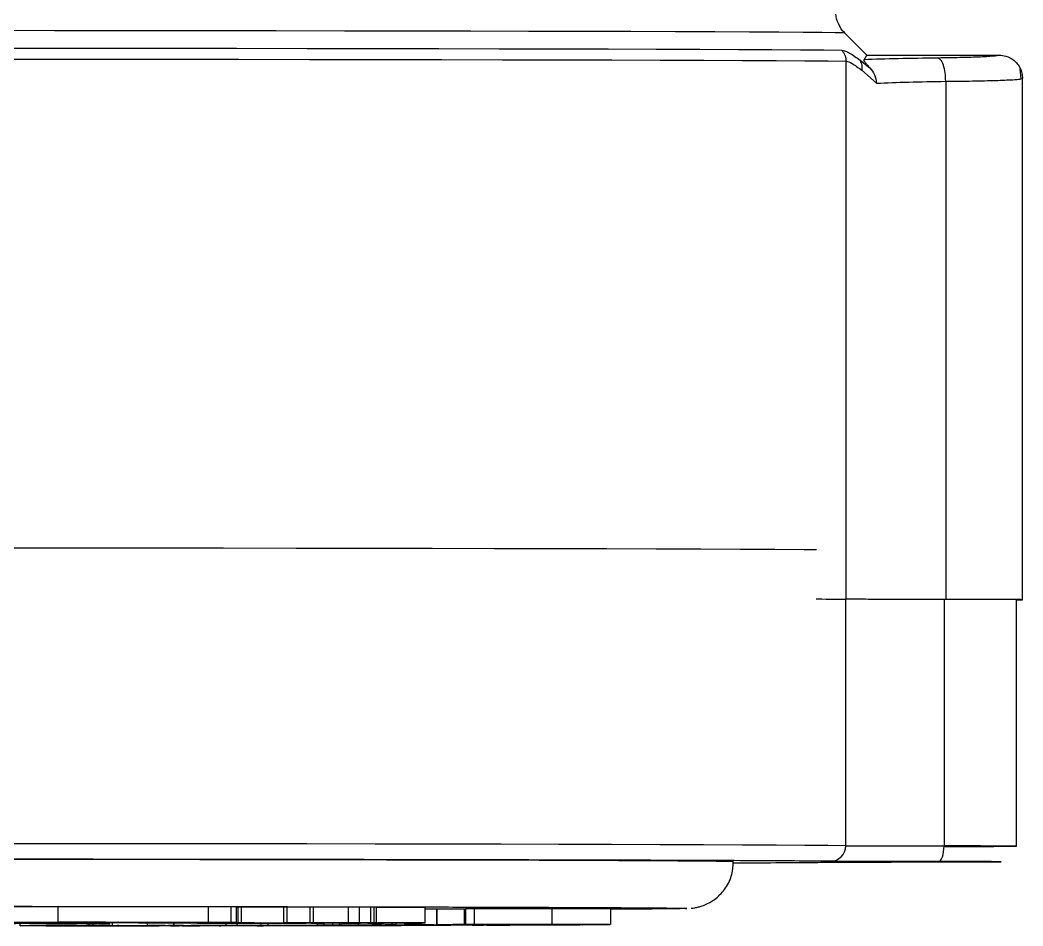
# Model space of a CAD drawing. Header units: millimetres. Extents: x 2136 to 4572, y 748 to 2471.
# Drawn here: x 3141.8 to 3206.3, y 942.7 to 1001 of the extents above; entities that cross this region are included whole.
import ezdxf

# ---------------------------------------------------------------- set-up
doc = ezdxf.new("R2010")
doc.units = ezdxf.units.MM

msp = doc.modelspace()

# ---------------------------------------------------------------- linework, layer by layer
at = {"color": 7, "linetype": 'Continuous', "lineweight": 25}
for p, q in [((3196.255, 998.71), (3194.839, 1000.125)), ((3196.066, 998.417), (3196.254, 998.711)), ((3196.254, 998.711), (3204.753, 998.711)), ((3194.907, 963.742), (3194.907, 998.328)), ((3195.739, 998.442), (3196.442, 997.897)), ((3195.929, 997.795), (3195.921, 997.736)), ((3195.921, 997.736), (3196.872, 996.905)), ((3206.175, 997.161), (3206.11, 997.852)), ((3201.319, 997.028), (3201.319, 963.726)), ((3206.139, 997.183), (3206.254, 997.21)), ((3206.254, 963.711), (3206.254, 997.214)), ((3194.886, 947.899), (3194.886, 963.742)), ((3201.208, 963.726), (3201.208, 947.883)), ((3205.876, 947.869), (3205.876, 963.711)), ((3144.255, 943.97), (3140.186, 943.977)), ((3144.265, 943.97), (3144.255, 943.97)), ((3144.255, 942.97), (3144.255, 943.97)), ((3153.928, 943.97), (3144.265, 943.985)), ((3144.265, 942.985), (3144.265, 943.985)), ((3155.387, 943.971), (3153.928, 943.97)), ((3153.928, 942.97), (3153.928, 943.97)), ((3155.721, 943.966), (3155.387, 943.971)), ((3155.387, 942.971), (3155.387, 943.971)), ((3155.721, 942.966), (3155.721, 943.966)), ((3155.832, 943.943), (3155.721, 943.942)), ((3156.038, 943.947), (3155.832, 943.945)), ((3155.832, 942.945), (3155.832, 943.945)), ((3158.768, 943.937), (3156.038, 943.947)), ((3156.038, 942.947), (3156.038, 943.947)), ((3158.974, 943.947), (3158.768, 943.946)), ((3158.768, 942.946), (3158.768, 943.946)), ((3160.471, 943.942), (3158.974, 943.947)), ((3158.974, 942.947), (3158.974, 943.947)), ((3160.676, 943.951), (3160.471, 943.95)), ((3160.471, 942.95), (3160.471, 943.95)), ((3162.929, 943.944), (3160.676, 943.951)), ((3160.676, 942.951), (3160.676, 943.951)), ((3162.929, 942.944), (3162.929, 943.944)), ((3163.612, 943.945), (3163.612, 942.945)), ((3164.565, 943.949), (3164.352, 943.949)), ((3164.352, 942.949), (3164.352, 943.949)), ((3164.565, 942.949), (3164.565, 943.949)), ((3164.722, 942.946), (3164.722, 943.946)), ((3167.855, 942.939), (3167.855, 943.939)), ((3168.572, 943.821), (3167.855, 943.818)), ((3168.631, 943.821), (3168.572, 943.821)), ((3168.572, 943.821), (3168.572, 942.821)), ((3170.386, 943.832), (3168.631, 943.822)), ((3168.631, 942.822), (3168.631, 943.822)), ((3170.478, 943.832), (3170.386, 943.832)), ((3170.386, 942.832), (3170.386, 943.832)), ((3171.031, 943.838), (3170.478, 943.833)), ((3170.478, 942.833), (3170.478, 943.833)), ((3171.031, 942.838), (3171.031, 943.838)), ((3176.019, 942.843), (3176.019, 943.843)), ((3179.782, 942.836), (3179.782, 943.836)), ((3184.624, 943.871), (3184.676, 943.869)), ((3140.186, 942.977), (3144.255, 942.97)), ((3144.011, 942.97), (3141.807, 942.973)), ((3141.817, 942.76), (3141.817, 942.899)), ((3141.817, 942.76), (3146.253, 942.766)), ((3141.971, 942.76), (3141.817, 942.76)), ((3142.198, 942.76), (3141.971, 942.76)), ((3142.419, 942.912), (3142.419, 942.911)), ((3142.577, 942.911), (3142.419, 942.911)), ((3142.419, 942.911), (3142.419, 942.911)), ((3142.419, 942.911), (3143.919, 942.911)), ((3142.419, 942.902), (3142.419, 942.911)), ((3142.419, 942.901), (3142.419, 942.902)), ((3142.419, 942.902), (3142.577, 942.902)), ((3143.629, 942.901), (3142.419, 942.901)), ((3142.577, 942.902), (3142.577, 942.911)), ((3146.458, 942.746), (3142.809, 942.76)), ((3142.813, 942.902), (3142.813, 942.91)), ((3143.235, 942.907), (3143.235, 942.91)), ((3143.813, 942.907), (3143.235, 942.907)), ((3143.84, 942.906), (3143.235, 942.906)), ((3143.235, 942.906), (3143.235, 942.902)), ((3143.392, 942.948), (3143.392, 942.971)), ((3144.596, 942.948), (3143.392, 942.948)), ((3143.471, 942.911), (3143.761, 942.911)), ((3143.471, 942.902), (3143.471, 942.906)), ((3143.471, 942.902), (3143.629, 942.902)), ((3143.533, 942.76), (3145.115, 942.754)), ((3143.629, 942.902), (3143.629, 942.906)), ((3143.629, 942.902), (3143.629, 942.901)), ((3145.005, 942.763), (3143.738, 942.762)), ((3143.813, 942.912), (3143.813, 942.907)), ((3144.708, 942.901), (3143.84, 942.906)), ((3143.919, 942.911), (3143.919, 942.912)), ((3144.235, 942.906), (3145.024, 942.902)), ((3144.255, 942.97), (3147.301, 942.979)), ((3144.409, 942.983), (3144.265, 942.985)), ((3144.265, 942.985), (3153.928, 942.97)), ((3145.445, 942.901), (3144.708, 942.901)), ((3148.362, 942.963), (3144.858, 942.968)), ((3145.024, 942.902), (3145.024, 942.912)), ((3148.149, 942.978), (3145.102, 942.969)), ((3145.102, 942.969), (3148.606, 942.964)), ((3145.115, 942.754), (3146.429, 942.756)), ((3145.182, 942.909), (3145.182, 942.912)), ((3146.581, 942.755), (3145.267, 942.754)), ((3145.267, 942.754), (3147.182, 942.747)), ((3145.287, 942.902), (3145.287, 942.912)), ((3145.287, 942.902), (3145.445, 942.902)), ((3145.445, 942.902), (3145.445, 942.911)), ((3145.445, 942.902), (3145.445, 942.901)), ((3145.519, 942.954), (3145.519, 942.967)), ((3145.519, 942.954), (3148.362, 942.963)), ((3147.301, 942.979), (3145.888, 942.982)), ((3145.984, 942.744), (3145.984, 942.748)), ((3146.136, 942.744), (3145.984, 942.744)), ((3145.984, 942.744), (3146.255, 942.744)), ((3149.209, 942.962), (3146.042, 942.952)), ((3150.753, 942.749), (3146.136, 942.744)), ((3146.253, 942.766), (3146.253, 942.9)), ((3146.253, 942.766), (3147.621, 942.763)), ((3146.255, 942.744), (3146.255, 942.747)), ((3146.52, 942.766), (3146.52, 942.9)), ((3146.52, 942.766), (3147.749, 942.768)), ((3146.703, 942.765), (3146.52, 942.766)), ((3146.625, 942.76), (3146.625, 942.766)), ((3146.777, 942.759), (3146.625, 942.76)), ((3146.625, 942.76), (3146.897, 942.76)), ((3146.957, 942.766), (3146.703, 942.765)), ((3146.897, 942.76), (3148.401, 942.754)), ((3147.621, 942.763), (3147.444, 942.762)), ((3151.954, 942.753), (3147.583, 942.766)), ((3147.584, 942.906), (3147.584, 942.957)), ((3147.621, 942.763), (3147.621, 942.766)), ((3147.749, 942.768), (3147.749, 942.957)), ((3147.749, 942.768), (3154.635, 942.76)), ((3147.795, 942.746), (3148.972, 942.748)), ((3148.13, 942.754), (3148.028, 942.754)), ((3148.167, 942.765), (3148.082, 942.765)), ((3148.082, 942.765), (3152.208, 942.753)), ((3148.401, 942.754), (3148.13, 942.754)), ((3151.652, 942.973), (3148.149, 942.978)), ((3155.943, 942.757), (3148.167, 942.765)), ((3148.401, 942.754), (3148.401, 942.763)), ((3148.606, 942.977), (3148.606, 942.964)), ((3148.606, 942.964), (3151.652, 942.973)), ((3148.972, 942.748), (3148.972, 942.762)), ((3153.165, 942.956), (3149.209, 942.962)), ((3149.416, 942.961), (3149.416, 942.939)), ((3149.416, 942.939), (3149.622, 942.941)), ((3152.5, 942.971), (3149.453, 942.962)), ((3149.453, 942.962), (3151.262, 942.96)), ((3149.622, 942.941), (3149.622, 942.961)), ((3149.622, 942.941), (3151.001, 942.936)), ((3149.979, 942.753), (3149.979, 942.759)), ((3149.979, 942.753), (3150.254, 942.754)), ((3149.995, 942.771), (3149.995, 942.938)), ((3149.995, 942.771), (3151.69, 942.774)), ((3150.178, 942.771), (3149.995, 942.771)), ((3150.517, 942.771), (3150.178, 942.771)), ((3150.254, 942.754), (3150.254, 942.758)), ((3150.254, 942.754), (3150.753, 942.749)), ((3157.736, 942.911), (3150.467, 942.936)), ((3150.753, 942.749), (3150.753, 942.756)), ((3151.001, 942.936), (3151.001, 942.959)), ((3154.72, 942.761), (3151.143, 942.771)), ((3151.262, 942.96), (3151.262, 942.968)), ((3151.262, 942.96), (3152.816, 942.96)), ((3151.397, 942.772), (3156.198, 942.757)), ((3151.499, 942.773), (3151.456, 942.773)), ((3155.55, 942.94), (3151.474, 942.934)), ((3151.474, 942.934), (3152.748, 942.93)), ((3151.478, 942.751), (3151.478, 942.754)), ((3151.663, 942.75), (3151.478, 942.751)), ((3151.478, 942.751), (3151.817, 942.751)), ((3151.692, 942.773), (3151.499, 942.773)), ((3153.358, 942.753), (3151.663, 942.75)), ((3151.69, 942.774), (3151.69, 942.932)), ((3151.69, 942.774), (3151.697, 942.774)), ((3151.697, 942.932), (3151.697, 942.774)), ((3151.697, 942.774), (3155.065, 942.78)), ((3151.817, 942.751), (3151.817, 942.753)), ((3152.208, 942.753), (3152.208, 942.761)), ((3157.332, 942.761), (3152.32, 942.773)), ((3155.721, 942.966), (3152.5, 942.971)), ((3152.748, 942.936), (3152.748, 942.93)), ((3152.748, 942.93), (3156.824, 942.935)), ((3152.816, 942.971), (3152.816, 942.96)), ((3152.816, 942.96), (3153.165, 942.956)), ((3152.834, 942.753), (3152.834, 942.76)), ((3152.834, 942.753), (3153.173, 942.754)), ((3152.936, 942.774), (3155.109, 942.769)), ((3154.081, 942.778), (3153.002, 942.776)), ((3153.165, 942.956), (3153.165, 942.97)), ((3153.173, 942.754), (3153.173, 942.76)), ((3153.173, 942.754), (3153.358, 942.753)), ((3157.294, 942.934), (3153.218, 942.928)), ((3153.218, 942.928), (3154.456, 942.924)), ((3153.358, 942.753), (3153.358, 942.76)), ((3153.928, 942.97), (3155.387, 942.971)), ((3154.456, 942.93), (3154.456, 942.924)), ((3154.456, 942.924), (3158.532, 942.929)), ((3154.635, 942.76), (3154.72, 942.761)), ((3154.635, 942.76), (3154.635, 942.761)), ((3159.004, 942.928), (3154.928, 942.922)), ((3154.928, 942.922), (3156.125, 942.918)), ((3155.065, 942.78), (3155.065, 942.92)), ((3155.065, 942.78), (3156.681, 942.779)), ((3155.109, 942.769), (3156.227, 942.771)), ((3156.437, 942.771), (3155.319, 942.769)), ((3155.319, 942.769), (3157.949, 942.762)), ((3155.387, 942.971), (3155.721, 942.966)), ((3156.824, 942.935), (3155.55, 942.94)), ((3155.742, 942.918), (3155.742, 942.781)), ((3155.742, 942.781), (3157.757, 942.786)), ((3155.97, 942.781), (3155.742, 942.781)), ((3155.832, 942.945), (3156.038, 942.947)), ((3155.927, 942.943), (3155.94, 942.94)), ((3155.94, 942.94), (3160.52, 942.924)), ((3156.198, 942.757), (3155.943, 942.757)), ((3156.182, 942.781), (3155.97, 942.781)), ((3156.038, 942.947), (3159.526, 942.935)), ((3156.257, 942.774), (3156.048, 942.775)), ((3156.048, 942.775), (3156.279, 942.775)), ((3156.125, 942.918), (3160.201, 942.924)), ((3156.125, 942.924), (3156.125, 942.918)), ((3156.198, 942.757), (3156.198, 942.764)), ((3156.227, 942.771), (3156.227, 942.774)), ((3156.279, 942.775), (3158.348, 942.77)), ((3156.681, 942.779), (3156.558, 942.778)), ((3160.319, 942.922), (3156.598, 942.917)), ((3156.598, 942.917), (3157.106, 942.915)), ((3162.244, 942.771), (3156.804, 942.782)), ((3163.242, 942.92), (3156.883, 942.942)), ((3157.036, 942.759), (3157.036, 942.762)), ((3157.036, 942.759), (3157.267, 942.76)), ((3157.246, 942.759), (3157.036, 942.759)), ((3157.106, 942.915), (3157.106, 942.917)), ((3157.106, 942.915), (3158.157, 942.914)), ((3161.176, 942.767), (3157.246, 942.759)), ((3157.267, 942.761), (3157.267, 942.76)), ((3158.532, 942.929), (3157.294, 942.934)), ((3159.842, 942.778), (3157.368, 942.783)), ((3157.384, 942.784), (3157.773, 942.785)), ((3158.157, 942.914), (3157.736, 942.911)), ((3157.757, 942.786), (3157.757, 942.911)), ((3158.116, 942.77), (3157.976, 942.77)), ((3158.348, 942.77), (3158.116, 942.77)), ((3158.157, 942.914), (3158.157, 942.919)), ((3158.348, 942.77), (3158.348, 942.778)), ((3158.577, 942.762), (3158.577, 942.778)), ((3158.577, 942.762), (3159.579, 942.764)), ((3158.768, 942.946), (3158.974, 942.947)), ((3158.974, 942.947), (3161.771, 942.938)), ((3160.201, 942.924), (3159.004, 942.928)), ((3159.526, 942.935), (3161.416, 942.937)), ((3159.579, 942.764), (3159.579, 942.776)), ((3161.416, 942.937), (3159.819, 942.943)), ((3160.622, 942.78), (3159.842, 942.778)), ((3159.97, 942.77), (3159.97, 942.775)), ((3159.97, 942.77), (3160.232, 942.771)), ((3161.925, 942.936), (3160.034, 942.933)), ((3160.034, 942.933), (3162.544, 942.924)), ((3160.884, 942.779), (3160.069, 942.777)), ((3160.069, 942.777), (3162.808, 942.772)), ((3160.232, 942.771), (3160.232, 942.775)), ((3160.232, 942.771), (3161.176, 942.767)), ((3161.062, 942.921), (3160.319, 942.922)), ((3160.471, 942.95), (3160.676, 942.951)), ((3160.52, 942.924), (3160.52, 942.93)), ((3160.52, 942.924), (3161.38, 942.924)), ((3160.676, 942.951), (3162.929, 942.944)), ((3165.322, 942.776), (3160.884, 942.779)), ((3160.903, 942.921), (3160.903, 942.793)), ((3161.38, 942.924), (3161.062, 942.921)), ((3161.176, 942.767), (3161.176, 942.773)), ((3161.354, 942.796), (3161.354, 942.924)), ((3161.721, 942.782), (3161.377, 942.781)), ((3161.377, 942.781), (3165.251, 942.778)), ((3161.38, 942.924), (3161.38, 942.927)), ((3163.484, 942.94), (3161.522, 942.947)), ((3161.771, 942.938), (3161.771, 942.946)), ((3161.771, 942.938), (3163.484, 942.94)), ((3161.918, 942.797), (3161.918, 942.925)), ((3164.796, 942.926), (3161.925, 942.936)), ((3162.019, 942.769), (3162.019, 942.771)), ((3162.248, 942.768), (3162.019, 942.769)), ((3162.019, 942.769), (3162.23, 942.769)), ((3162.23, 942.769), (3162.23, 942.771)), ((3163.874, 942.772), (3162.248, 942.768)), ((3163.992, 942.938), (3162.279, 942.936)), ((3162.279, 942.936), (3164.17, 942.929)), ((3162.353, 942.797), (3162.353, 942.923)), ((3162.45, 942.799), (3162.45, 942.923)), ((3162.45, 942.799), (3164.565, 942.796)), ((3162.544, 942.924), (3162.544, 942.933)), ((3162.544, 942.924), (3163.687, 942.924)), ((3162.808, 942.772), (3162.808, 942.778)), ((3163.111, 942.943), (3164.676, 942.938)), ((3163.687, 942.924), (3163.242, 942.92)), ((3163.432, 942.772), (3163.432, 942.777)), ((3163.432, 942.772), (3163.644, 942.773)), ((3163.563, 942.802), (3163.563, 942.923)), ((3163.563, 942.802), (3165.726, 942.809)), ((3163.829, 942.801), (3163.563, 942.802)), ((3163.644, 942.773), (3163.644, 942.777)), ((3163.644, 942.773), (3163.874, 942.772)), ((3163.687, 942.924), (3163.687, 942.929)), ((3164.451, 942.804), (3163.829, 942.801)), ((3163.829, 942.786), (3163.829, 942.801)), ((3163.874, 942.772), (3163.874, 942.777)), ((3167.19, 942.927), (3163.992, 942.938)), ((3164.17, 942.929), (3164.17, 942.938)), ((3164.17, 942.929), (3165.22, 942.929)), ((3164.352, 942.949), (3164.565, 942.949)), ((3164.565, 942.796), (3164.459, 942.796)), ((3165.22, 942.929), (3164.796, 942.926)), ((3164.819, 942.937), (3166.492, 942.931)), ((3171.384, 942.796), (3165.048, 942.804)), ((3165.22, 942.929), (3165.22, 942.934)), ((3166.312, 942.778), (3165.322, 942.776)), ((3165.992, 942.809), (3165.37, 942.807)), ((3165.482, 942.805), (3165.482, 942.807)), ((3165.482, 942.805), (3171.817, 942.797)), ((3165.663, 942.79), (3165.663, 942.803)), ((3165.663, 942.79), (3167.229, 942.794)), ((3165.911, 942.789), (3165.663, 942.79)), ((3165.726, 942.809), (3165.726, 942.932)), ((3165.726, 942.809), (3165.992, 942.809)), ((3165.871, 942.778), (3166.083, 942.778)), ((3166.1, 942.79), (3165.911, 942.789)), ((3165.992, 942.809), (3165.992, 942.931)), ((3166.083, 942.778), (3166.312, 942.778)), ((3166.492, 942.931), (3167.637, 942.931)), ((3166.536, 942.812), (3166.536, 942.929)), ((3166.536, 942.812), (3168.572, 942.821)), ((3167.858, 942.81), (3166.536, 942.812)), ((3168.381, 942.788), (3166.973, 942.79)), ((3167.637, 942.931), (3167.19, 942.927)), ((3167.229, 942.794), (3167.229, 942.801)), ((3167.229, 942.794), (3167.477, 942.794)), ((3167.477, 942.794), (3167.321, 942.793)), ((3167.433, 942.792), (3167.433, 942.794)), ((3167.433, 942.792), (3169.504, 942.788)), ((3167.477, 942.794), (3167.477, 942.801)), ((3167.53, 942.812), (3168.083, 942.81)), ((3168.407, 942.819), (3167.625, 942.816)), ((3167.855, 942.939), (3167.814, 942.935)), ((3168.083, 942.81), (3167.858, 942.81)), ((3168.083, 942.81), (3168.083, 942.818)), ((3168.342, 942.784), (3168.342, 942.788)), ((3174.143, 942.803), (3168.407, 942.819)), ((3168.572, 942.821), (3174.311, 942.805)), ((3168.631, 942.822), (3170.386, 942.832)), ((3168.924, 942.822), (3168.631, 942.822)), ((3169.015, 942.822), (3168.924, 942.822)), ((3169.074, 942.787), (3169.069, 942.787)), ((3169.504, 942.788), (3169.504, 942.798)), ((3176.52, 942.817), (3169.565, 942.823)), ((3170.124, 942.829), (3169.623, 942.826)), ((3169.851, 942.824), (3169.851, 942.827)), ((3169.851, 942.824), (3172.865, 942.822)), ((3170.386, 942.832), (3172.237, 942.832)), ((3170.478, 942.833), (3171.031, 942.838)), ((3170.783, 942.833), (3170.478, 942.833)), ((3170.856, 942.833), (3170.783, 942.833)), ((3170.873, 942.792), (3170.873, 942.796)), ((3170.873, 942.792), (3171.496, 942.794)), ((3171.139, 942.792), (3170.873, 942.792)), ((3173.303, 942.799), (3171.139, 942.792)), ((3178.6, 942.83), (3171.37, 942.834)), ((3171.496, 942.794), (3171.598, 942.795)), ((3171.569, 942.836), (3178.798, 942.832)), ((3171.817, 942.797), (3171.817, 942.809)), ((3172.237, 942.832), (3172.237, 942.834)), ((3172.237, 942.832), (3172.243, 942.831)), ((3172.243, 942.831), (3172.243, 942.834)), ((3172.415, 942.798), (3172.415, 942.808)), ((3172.415, 942.798), (3173.037, 942.8)), ((3172.461, 942.828), (3172.461, 942.834)), ((3172.461, 942.828), (3172.569, 942.829)), ((3172.752, 942.828), (3172.461, 942.828)), ((3172.569, 942.829), (3172.569, 942.834)), ((3172.569, 942.829), (3175.437, 942.826)), ((3172.865, 942.822), (3173.385, 942.825)), ((3173.037, 942.8), (3173.037, 942.806)), ((3173.037, 942.8), (3173.303, 942.799)), ((3173.678, 942.825), (3173.158, 942.822)), ((3173.158, 942.822), (3176.805, 942.819)), ((3173.303, 942.799), (3173.303, 942.805)), ((3176.293, 942.812), (3174.143, 942.803)), ((3174.311, 942.805), (3174.311, 942.819)), ((3174.311, 942.805), (3175.274, 942.809)), ((3174.536, 942.815), (3174.536, 942.819)), ((3174.536, 942.815), (3174.717, 942.815)), ((3174.717, 942.815), (3174.717, 942.819)), ((3174.717, 942.815), (3176.293, 942.812)), ((3175.329, 942.826), (3175.135, 942.826)), ((3175.437, 942.826), (3175.329, 942.826)), ((3175.437, 942.826), (3175.437, 942.832)), ((3176.293, 942.812), (3176.293, 942.817)), ((3176.639, 942.815), (3176.747, 942.816)), ((3176.932, 942.815), (3176.639, 942.815)), ((3176.805, 942.819), (3176.805, 942.831)), ((3176.87, 942.828), (3176.87, 942.831)), ((3176.87, 942.828), (3177.057, 942.828)), ((3178.758, 942.826), (3176.932, 942.815)), ((3177.057, 942.828), (3177.057, 942.831)), ((3177.057, 942.828), (3178.758, 942.826)), ((3177.356, 942.82), (3177.356, 942.831)), ((3177.356, 942.82), (3177.82, 942.822)), ((3178.808, 942.828), (3178.895, 942.829)), ((3179.112, 942.828), (3178.808, 942.828)), ((3179.642, 942.833), (3179.112, 942.828)), ((3179.71, 942.834), (3179.642, 942.833))]:
    msp.add_line(p, q, dxfattribs=at)
at = {"color": 7, "linetype": 'Continuous', "lineweight": 25, "flags": 128}
for points in [[(3194.839, 1000.125), (3194.7, 1000.135), (3194.204, 1000.146), (3193.352, 1000.157), (3192.147, 1000.168), (3190.596, 1000.179), (3188.704, 1000.19), (3186.48, 1000.2), (3183.936, 1000.21), (3181.082, 1000.22), (3177.931, 1000.229), (3174.499, 1000.238), (3170.799, 1000.246), (3166.851, 1000.253), (3162.671, 1000.26), (3158.279, 1000.267), (3153.694, 1000.273), (3148.939, 1000.278), (3144.033, 1000.282), (3139.001, 1000.286)], [(3130.818, 999.171), (3136.02, 999.169), (3141.134, 999.165), (3146.137, 999.162), (3151.006, 999.157), (3155.721, 999.152), (3160.258, 999.146), (3164.599, 999.139), (3168.725, 999.132), (3172.615, 999.124), (3176.254, 999.116), (3179.625, 999.107), (3182.713, 999.098), (3185.504, 999.088), (3187.986, 999.078), (3190.147, 999.067), (3191.978, 999.057), (3193.471, 999.046), (3194.619, 999.035)], [(3130.872, 998.465), (3136.093, 998.462), (3141.226, 998.459), (3146.247, 998.455), (3151.134, 998.45), (3155.866, 998.445), (3160.42, 998.439), (3164.777, 998.432), (3168.917, 998.425), (3172.823, 998.417), (3176.475, 998.409), (3179.858, 998.4), (3182.958, 998.391), (3185.759, 998.381), (3188.25, 998.371), (3190.419, 998.361), (3192.257, 998.35), (3193.755, 998.339), (3194.907, 998.328)], [(3193.003, 966.916), (3192.212, 966.922), (3190.342, 966.933), (3188.128, 966.943), (3185.58, 966.954), (3182.71, 966.963), (3179.531, 966.973), (3176.058, 966.982), (3172.308, 966.99), (3168.297, 966.998), (3164.044, 967.006), (3159.568, 967.012), (3154.892, 967.018), (3150.036, 967.023), (3145.022, 967.028), (3139.875, 967.032)], [(3194.886, 947.899), (3193.745, 947.91), (3192.254, 947.921), (3190.419, 947.932), (3188.247, 947.943), (3185.749, 947.953), (3182.937, 947.963), (3179.823, 947.972), (3176.42, 947.981), (3172.745, 947.99), (3168.814, 947.997), (3164.645, 948.005), (3160.256, 948.011), (3155.668, 948.017), (3150.901, 948.023), (3145.977, 948.027), (3140.919, 948.031), (3135.748, 948.034), (3130.489, 948.037)], [(3200.856, 946.881), (3200.925, 946.901), (3200.991, 946.958), (3201.052, 947.051), (3201.105, 947.175), (3201.149, 947.327), (3201.181, 947.5), (3201.201, 947.688), (3201.208, 947.883)], [(3187.676, 946.869), (3187.632, 946.874), (3187.276, 946.885), (3186.566, 946.895), (3185.505, 946.906), (3184.099, 946.916), (3182.354, 946.926), (3180.28, 946.936), (3177.886, 946.946), (3175.185, 946.955), (3172.19, 946.964), (3168.915, 946.972), (3165.378, 946.979), (3161.596, 946.987), (3157.588, 946.993), (3153.374, 946.999), (3148.974, 947.004), (3144.41, 947.009), (3139.706, 947.013)], [(3203.876, 946.869), (3203.699, 946.866), (3203.18, 946.863), (3202.353, 946.861), (3201.276, 946.859), (3200.022, 946.858), (3198.676, 946.857), (3197.331, 946.858), (3196.076, 946.859), (3194.999, 946.861), (3194.173, 946.863), (3193.654, 946.866), (3193.476, 946.869), (3193.654, 946.871), (3194.173, 946.874), (3194.999, 946.876), (3196.076, 946.878), (3197.331, 946.879), (3198.676, 946.88), (3200.022, 946.879), (3201.276, 946.878), (3202.353, 946.876), (3203.18, 946.874), (3203.699, 946.871), (3203.876, 946.869)], [(3193.902, 946.838), (3194.094, 946.858), (3194.163, 946.874)], [(3200.931, 946.879), (3200.925, 946.875), (3200.856, 946.856)], [(3139.999, 942.906), (3140.185, 942.909), (3140.723, 942.911), (3141.562, 942.913), (3142.62, 942.914), (3143.791, 942.914), (3144.963, 942.914), (3146.02, 942.913), (3146.859, 942.911), (3147.398, 942.909), (3147.584, 942.906), (3147.398, 942.904), (3146.859, 942.901), (3146.02, 942.9), (3144.963, 942.898), (3143.791, 942.898), (3142.62, 942.898), (3141.562, 942.9), (3140.723, 942.901), (3140.185, 942.904), (3139.999, 942.906)], [(3140.82, 942.906), (3140.999, 942.908), (3141.515, 942.91), (3142.306, 942.912), (3143.275, 942.912), (3144.307, 942.912), (3145.277, 942.912), (3146.068, 942.91), (3146.584, 942.908), (3146.763, 942.906), (3146.584, 942.904), (3146.068, 942.902), (3145.277, 942.901), (3144.307, 942.9), (3143.275, 942.9), (3142.306, 942.901), (3141.515, 942.902), (3140.999, 942.904), (3140.82, 942.906)]]:
    msp.add_lwpolyline(points, dxfattribs=at)
at = {"color": 7, "linetype": 'Continuous', "lineweight": 25}
for centre, radius, start, end in [((3193.893, 947.891), 0.992, 270.49558, 0.45811), ((3200.716, 1990.221), 1042.338, 269.679528, 270.027064), ((3201.99, 445.139), 502.745, 89.55713, 90.08916), ((3202.214, 1378.283), 430.43, 269.86614, 270.48756)]:
    msp.add_arc(centre, radius, start, end, dxfattribs=at)
for points, knots in [([(3194.822, 1000.148), (3194.815, 1000.153), (3194.642, 1000.289), (3194.418, 1000.713), (3194.226, 1001.2), (3194.269, 1001.482), (3194.276, 1001.528)], [0, 0, 0, 0, 0.017313, 0.441285, 0.909661, 1, 1, 1, 1]), ([(3194.619, 999.035), (3194.748, 999.006), (3195.007, 998.95), (3195.495, 998.612), (3195.739, 998.442)], [0, 0, 0, 0, 0.499286, 1, 1, 1, 1]), ([(3204.753, 998.711), (3204.704, 998.69), (3204.605, 998.65), (3203.754, 998.595), (3202.487, 998.55), (3201.366, 998.533), (3200.806, 998.524)], [0, 0, 0, 0, 0.249914, 0.499831, 0.749722, 1, 1, 1, 1]), ([(3204.753, 998.711), (3204.902, 998.698), (3205.237, 998.669), (3205.638, 998.448), (3205.929, 998.162), (3206.11, 997.878), (3206.231, 997.554), (3206.246, 997.324), (3206.254, 997.21)], [0, 0, 0, 0, 0.18848, 0.427214, 0.563621, 0.707356, 0.854328, 1, 1, 1, 1]), ([(3194.907, 998.328), (3195.022, 998.3), (3195.256, 998.243), (3195.696, 997.908), (3195.921, 997.736)], [0, 0, 0, 0, 0.48849, 1, 1, 1, 1]), ([(3195.739, 998.442), (3195.773, 998.399), (3195.84, 998.312), (3195.904, 998.152), (3195.938, 997.978), (3195.932, 997.855), (3195.929, 997.795)], [0, 0, 0, 0, 0.2473909, 0.4997222, 0.7521965, 1, 1, 1, 1]), ([(3196.442, 997.897), (3196.403, 997.938), (3196.324, 998.019), (3196.228, 998.126), (3196.154, 998.216), (3196.085, 998.312), (3196.046, 998.391), (3196.059, 998.408), (3196.066, 998.417)], [0, 0, 0, 0, 0.111673, 0.222473, 0.333752, 0.456252, 0.712674, 1, 1, 1, 1]), ([(3200.806, 998.524), (3199.926, 998.511), (3198.139, 998.486), (3196.765, 998.44), (3196.066, 998.417)], [0, 0, 0, 0, 0.492155, 1, 1, 1, 1]), ([(3201.319, 997.028), (3201.31, 997.213), (3201.291, 997.597), (3201.172, 998.095), (3201.001, 998.445), (3200.869, 998.498), (3200.806, 998.524)], [0, 0, 0, 0, 0.240153, 0.499483, 0.759101, 1, 1, 1, 1]), ([(3196.442, 997.897), (3196.557, 997.754), (3196.788, 997.464), (3196.844, 997.093), (3196.872, 996.905)], [0, 0, 0, 0, 0.494817, 1, 1, 1, 1]), ([(3196.872, 996.905), (3197.523, 996.932), (3198.784, 996.985), (3200.493, 997.014), (3201.319, 997.028)], [0, 0, 0, 0, 0.516726, 1, 1, 1, 1]), ([(3201.319, 997.028), (3201.907, 997.035), (3203.102, 997.049), (3204.604, 997.084), (3205.573, 997.126), (3206.064, 997.16), (3206.121, 997.178), (3206.139, 997.183)], [0, 0, 0, 0, 0.237543, 0.482876, 0.745623, 0.921738, 1, 1, 1, 1]), ([(3192.996, 963.759), (3193.013, 963.759), (3193.91, 963.753), (3194.414, 963.748), (3194.907, 963.742)], [0, 0, 0, 0, 0.019707, 1, 1, 1, 1]), ([(3205.876, 963.706), (3205.887, 963.706), (3206.236, 963.707), (3206.324, 963.711), (3206.032, 963.716), (3204.987, 963.72), (3203.402, 963.724), (3202.013, 963.725), (3201.319, 963.726)], [0, 0, 0, 0, 0.005941, 0.204753, 0.403564, 0.602376, 0.801188, 1, 1, 1, 1]), ([(3193.902, 946.899), (3193.375, 946.904), (3192.313, 946.915), (3189.774, 946.931), (3186.505, 946.946), (3182.443, 946.961), (3177.631, 946.975), (3172.138, 946.988), (3166.045, 947), (3159.442, 947.01), (3152.463, 947.019), (3145.221, 947.026), (3137.844, 947.031), (3132.806, 947.034), (3130.31, 947.035)], [0, 0, 0, 0, 0.079959, 0.161371, 0.244142, 0.328893, 0.414217, 0.5, 0.585778, 0.671102, 0.755858, 0.838624, 0.920039, 1, 1, 1, 1]), ([(3184.952, 943.881), (3184.967, 943.882), (3185, 943.884), (3185.152, 943.903), (3185.396, 943.952), (3185.691, 944.039), (3186.09, 944.205), (3186.638, 944.553), (3187.208, 945.178), (3187.612, 945.994), (3187.64, 946.585), (3187.653, 946.852)], [0, 0, 0, 0, 0.069689, 0.159202, 0.228526, 0.284853, 0.360929, 0.487702, 0.660291, 0.846257, 1, 1, 1, 1]), ([(3187.647, 946.797), (3188.348, 946.8), (3190.157, 946.808), (3192.297, 946.822), (3193.37, 946.833), (3193.902, 946.838)], [0, 0, 0, 0, 0.241773, 0.624302, 1, 1, 1, 1]), ([(3200.856, 946.881), (3200.01, 946.882), (3198.287, 946.884), (3196.195, 946.888), (3194.61, 946.893), (3194.135, 946.897), (3193.902, 946.899)], [0, 0, 0, 0, 0.245796, 0.5, 0.754204, 1, 1, 1, 1]), ([(3193.902, 946.838), (3194.135, 946.84), (3194.61, 946.844), (3196.195, 946.849), (3198.287, 946.854), (3200.01, 946.855), (3200.856, 946.856)], [0, 0, 0, 0, 0.2457963, 0.5, 0.7542037, 1, 1, 1, 1]), ([(3204.876, 946.869), (3204.824, 946.87), (3204.716, 946.873), (3203.846, 946.876), (3202.545, 946.879), (3201.411, 946.88), (3200.856, 946.881)], [0, 0, 0, 0, 0.244178, 0.5, 0.755822, 1, 1, 1, 1]), ([(3200.856, 946.856), (3201.411, 946.857), (3202.545, 946.858), (3203.846, 946.861), (3204.716, 946.865), (3204.824, 946.867), (3204.876, 946.869)], [0, 0, 0, 0, 0.244178, 0.5, 0.755822, 1, 1, 1, 1]), ([(3047.731, 943.871), (3047.779, 943.875), (3047.885, 943.883), (3048.755, 943.896), (3050.236, 943.909), (3052.411, 943.923), (3055.242, 943.936), (3058.756, 943.949), (3062.91, 943.961), (3067.653, 943.972), (3072.915, 943.982), (3078.606, 943.991), (3084.629, 943.999), (3090.852, 944.005), (3097.218, 944.01), (3103.57, 944.013), (3109.909, 944.015), (3116.176, 944.015), (3122.444, 944.015), (3128.782, 944.013), (3135.135, 944.01), (3141.501, 944.005), (3147.724, 943.999), (3153.746, 943.991), (3159.438, 943.982), (3164.7, 943.972), (3169.443, 943.961), (3173.597, 943.949), (3177.111, 943.936), (3179.942, 943.923), (3182.117, 943.909), (3183.598, 943.896), (3184.469, 943.883), (3184.576, 943.875), (3184.624, 943.871)], [0, 0, 0, 0, 0.023828, 0.053273, 0.084485, 0.115699, 0.147957, 0.180726, 0.213842, 0.247136, 0.28043, 0.313546, 0.346314, 0.378573, 0.409785, 0.440999, 0.470442, 0.499888, 0.529332, 0.558778, 0.58999, 0.621203, 0.653462, 0.68623, 0.719347, 0.752641, 0.785934, 0.819051, 0.851819, 0.884078, 0.915289, 0.946503, 0.975948, 1, 1, 1, 1]), ([(3163.612, 943.945), (3163.493, 943.945), (3163.313, 943.945), (3163.085, 943.944), (3162.981, 943.944), (3162.929, 943.944)], [0, 0, 0, 0, 0.498826, 0.749076, 1, 1, 1, 1]), ([(3164.352, 943.949), (3164.306, 943.949), (3164.213, 943.948), (3164.015, 943.947), (3163.773, 943.946), (3163.612, 943.945)], [0, 0, 0, 0, 0.251433, 0.502936, 1, 1, 1, 1]), ([(3164.686, 943.946), (3164.69, 943.946), (3164.699, 943.948), (3164.614, 943.949), (3164.565, 943.949)], [0, 0, 0, 0, 0.431539, 1, 1, 1, 1]), ([(3167.855, 943.939), (3167.538, 943.939), (3166.905, 943.938), (3165.835, 943.938), (3165.09, 943.938), (3164.676, 943.938)], [0, 0, 0, 0, 0.307787, 0.615394, 1, 1, 1, 1]), ([(3176.019, 943.843), (3175.352, 943.843), (3174.324, 943.844), (3172.92, 943.843), (3172.002, 943.842), (3171.342, 943.84), (3171.135, 943.838), (3171.031, 943.838)], [0, 0, 0, 0, 0.3203787, 0.4942376, 0.6691493, 0.8330428, 1, 1, 1, 1]), ([(3179.756, 943.836), (3179.762, 943.836), (3179.805, 943.837), (3179.558, 943.838), (3178.966, 943.84), (3177.75, 943.842), (3176.68, 943.843), (3176.019, 943.843)], [0, 0, 0, 0, 0.030225, 0.211144, 0.392436, 0.624543, 1, 1, 1, 1]), ([(3184.676, 943.869), (3184.621, 943.864), (3184.509, 943.855), (3183.613, 943.842), (3182.071, 943.828), (3180.758, 943.819), (3179.81, 943.814), (3179.782, 943.814)], [0, 0, 0, 0, 0.2407893, 0.4815888, 0.73683, 0.9920914, 1, 1, 1, 1]), ([(3135.296, 942.961), (3135.965, 942.961), (3137.218, 942.961), (3139.033, 942.962), (3141.077, 942.963), (3142.733, 942.966), (3143.683, 942.969), (3144.011, 942.97)], [0, 0, 0, 0, 0.198997, 0.37265, 0.545625, 0.843257, 1, 1, 1, 1]), ([(3144.858, 942.968), (3144.435, 942.967), (3143.369, 942.964), (3141.146, 942.961), (3138.206, 942.96), (3136.296, 942.96), (3135.345, 942.96)], [0, 0, 0, 0, 0.185716, 0.467958, 0.734859, 1, 1, 1, 1]), ([(3142.809, 942.76), (3142.778, 942.76), (3142.728, 942.76), (3142.619, 942.76), (3142.509, 942.76), (3142.36, 942.76), (3142.262, 942.76), (3142.198, 942.76)], [0, 0, 0, 0, 0.23968, 0.390629, 0.542071, 0.705503, 1, 1, 1, 1]), ([(3142.813, 942.91), (3142.812, 942.91), (3142.81, 942.91), (3142.78, 942.911), (3142.74, 942.911), (3142.671, 942.911), (3142.615, 942.911), (3142.577, 942.911)], [0, 0, 0, 0, 0.250411, 0.398556, 0.54744, 0.686236, 1, 1, 1, 1]), ([(3142.577, 942.902), (3142.622, 942.902), (3142.685, 942.902), (3142.757, 942.902), (3142.794, 942.902), (3142.812, 942.902), (3142.813, 942.902), (3142.813, 942.902)], [0, 0, 0, 0, 0.364031, 0.510061, 0.655864, 0.843841, 1, 1, 1, 1]), ([(3143.235, 942.91), (3143.236, 942.91), (3143.239, 942.91), (3143.27, 942.911), (3143.32, 942.911), (3143.39, 942.911), (3143.444, 942.911), (3143.471, 942.911)], [0, 0, 0, 0, 0.222894, 0.384836, 0.547319, 0.773072, 1, 1, 1, 1]), ([(3143.235, 942.902), (3143.236, 942.902), (3143.239, 942.902), (3143.268, 942.902), (3143.316, 942.902), (3143.386, 942.902), (3143.441, 942.902), (3143.471, 942.902)], [0, 0, 0, 0, 0.210223, 0.375759, 0.542534, 0.746796, 1, 1, 1, 1]), ([(3143.392, 942.948), (3143.595, 942.949), (3144.001, 942.95), (3144.557, 942.952), (3145.064, 942.953), (3145.367, 942.954), (3145.519, 942.954)], [0, 0, 0, 0, 0.281624, 0.563251, 0.781619, 1, 1, 1, 1]), ([(3143.738, 942.762), (3143.678, 942.762), (3143.58, 942.762), (3143.495, 942.761), (3143.463, 942.761), (3143.476, 942.761), (3143.513, 942.761), (3143.533, 942.76)], [0, 0, 0, 0, 0.300073, 0.489629, 0.647488, 0.805846, 1, 1, 1, 1]), ([(3143.761, 942.911), (3143.903, 942.911), (3144.129, 942.911), (3144.414, 942.91), (3144.601, 942.91), (3144.718, 942.909), (3144.729, 942.909), (3144.735, 942.909)], [0, 0, 0, 0, 0.272358, 0.434918, 0.598303, 0.790426, 1, 1, 1, 1]), ([(3144.735, 942.909), (3144.724, 942.908), (3144.707, 942.908), (3144.512, 942.907), (3144.293, 942.907), (3144.051, 942.907), (3143.884, 942.907), (3143.813, 942.907)], [0, 0, 0, 0, 0.330883, 0.501179, 0.670916, 0.859688, 1, 1, 1, 1]), ([(3143.919, 942.911), (3144.107, 942.911), (3144.411, 942.911), (3144.779, 942.911), (3145.008, 942.91), (3145.158, 942.91), (3145.173, 942.909), (3145.182, 942.909)], [0, 0, 0, 0, 0.3001846, 0.4844442, 0.6359343, 0.7877448, 1, 1, 1, 1]), ([(3145.182, 942.909), (3145.173, 942.908), (3145.157, 942.908), (3144.986, 942.907), (3144.722, 942.907), (3144.459, 942.906), (3144.282, 942.906), (3144.235, 942.906)], [0, 0, 0, 0, 0.267946, 0.469277, 0.670405, 0.911995, 1, 1, 1, 1]), ([(3145.888, 942.982), (3145.751, 942.982), (3145.477, 942.982), (3144.988, 942.983), (3144.621, 942.983), (3144.409, 942.983)], [0, 0, 0, 0, 0.295972, 0.59215, 1, 1, 1, 1]), ([(3146.042, 942.952), (3145.849, 942.952), (3145.504, 942.951), (3145.024, 942.949), (3144.739, 942.948), (3144.596, 942.948)], [0, 0, 0, 0, 0.388154, 0.694028, 1, 1, 1, 1]), ([(3147.444, 942.762), (3147.198, 942.763), (3146.705, 942.763), (3145.955, 942.764), (3145.36, 942.764), (3145.097, 942.763), (3145.005, 942.763)], [0, 0, 0, 0, 0.329191, 0.661633, 0.881808, 1, 1, 1, 1]), ([(3145.024, 942.902), (3145.038, 942.902), (3145.065, 942.902), (3145.122, 942.902), (3145.2, 942.902), (3145.256, 942.902), (3145.287, 942.902)], [0, 0, 0, 0, 0.249458, 0.50098, 0.731039, 1, 1, 1, 1]), ([(3146.255, 942.744), (3146.325, 942.745), (3146.425, 942.745), (3146.486, 942.745), (3146.505, 942.745)], [0, 0, 0, 0, 0.687811, 1, 1, 1, 1]), ([(3146.429, 942.756), (3146.547, 942.756), (3146.737, 942.756), (3146.922, 942.757), (3146.99, 942.758), (3146.95, 942.758), (3146.842, 942.759), (3146.777, 942.759)], [0, 0, 0, 0, 0.253965, 0.40631, 0.559769, 0.73662, 1, 1, 1, 1]), ([(3146.53, 942.745), (3146.53, 942.745), (3146.538, 942.745), (3146.521, 942.745), (3146.482, 942.746), (3146.458, 942.746)], [0, 0, 0, 0, 0.006784, 0.3662, 1, 1, 1, 1]), ([(3148.028, 942.754), (3147.905, 942.755), (3147.732, 942.755), (3147.394, 942.756), (3147.132, 942.756), (3146.851, 942.756), (3146.673, 942.756), (3146.581, 942.755)], [0, 0, 0, 0, 0.375008, 0.532176, 0.663237, 0.825783, 1, 1, 1, 1]), ([(3147.583, 942.766), (3147.547, 942.766), (3147.486, 942.766), (3147.371, 942.766), (3147.269, 942.766), (3147.135, 942.766), (3147.034, 942.766), (3146.967, 942.766), (3146.957, 942.766)], [0, 0, 0, 0, 0.239791, 0.395723, 0.528329, 0.660993, 0.950414, 1, 1, 1, 1]), ([(3147.182, 942.747), (3147.214, 942.747), (3147.266, 942.746), (3147.382, 942.746), (3147.511, 942.746), (3147.655, 942.746), (3147.75, 942.746), (3147.795, 942.746)], [0, 0, 0, 0, 0.2422509, 0.3981104, 0.5540249, 0.7912917, 1, 1, 1, 1]), ([(3148.972, 942.748), (3149.184, 942.748), (3149.612, 942.749), (3149.974, 942.75), (3150.095, 942.752), (3150.021, 942.753), (3149.979, 942.753)], [0, 0, 0, 0, 0.2488152, 0.5000632, 0.7136426, 1, 1, 1, 1]), ([(3150.467, 942.936), (3150.376, 942.937), (3150.195, 942.937), (3149.855, 942.938), (3149.577, 942.939), (3149.416, 942.939)], [0, 0, 0, 0, 0.297034, 0.594269, 1, 1, 1, 1]), ([(3151.143, 942.771), (3151.106, 942.771), (3151.046, 942.771), (3150.926, 942.772), (3150.817, 942.772), (3150.672, 942.772), (3150.581, 942.771), (3150.517, 942.771)], [0, 0, 0, 0, 0.239941, 0.39539, 0.551967, 0.684504, 1, 1, 1, 1]), ([(3151.001, 942.936), (3151.568, 942.937), (3152.678, 942.938), (3154.328, 942.941), (3155.394, 942.942), (3155.927, 942.943)], [0, 0, 0, 0, 0.343183, 0.671556, 1, 1, 1, 1]), ([(3151.456, 942.773), (3151.421, 942.773), (3151.356, 942.773), (3151.307, 942.772), (3151.308, 942.772), (3151.343, 942.772), (3151.38, 942.772), (3151.397, 942.772)], [0, 0, 0, 0, 0.256868, 0.47724, 0.662008, 0.845558, 1, 1, 1, 1]), ([(3152.32, 942.773), (3152.276, 942.773), (3152.206, 942.773), (3152.086, 942.773), (3151.982, 942.773), (3151.842, 942.773), (3151.752, 942.773), (3151.692, 942.773)], [0, 0, 0, 0, 0.2536824, 0.4001164, 0.52343, 0.6771969, 1, 1, 1, 1]), ([(3151.817, 942.751), (3151.878, 942.752), (3151.968, 942.752), (3152.02, 942.752), (3152.037, 942.752)], [0, 0, 0, 0, 0.671603, 1, 1, 1, 1]), ([(3152.054, 942.752), (3152.055, 942.752), (3152.063, 942.752), (3152.037, 942.752), (3151.993, 942.753), (3151.959, 942.753), (3151.954, 942.753)], [0, 0, 0, 0, 0.044219, 0.379656, 0.916945, 1, 1, 1, 1]), ([(3152.208, 942.753), (3152.241, 942.753), (3152.3, 942.753), (3152.42, 942.753), (3152.552, 942.753), (3152.697, 942.753), (3152.787, 942.753), (3152.834, 942.753)], [0, 0, 0, 0, 0.215896, 0.3853283, 0.5559542, 0.7640999, 1, 1, 1, 1]), ([(3153.002, 942.776), (3152.946, 942.775), (3152.864, 942.775), (3152.816, 942.775), (3152.82, 942.775), (3152.821, 942.775)], [0, 0, 0, 0, 0.636816, 0.940157, 1, 1, 1, 1]), ([(3152.828, 942.775), (3152.844, 942.775), (3152.87, 942.774), (3152.918, 942.774), (3152.936, 942.774)], [0, 0, 0, 0, 0.614189, 1, 1, 1, 1]), ([(3156.558, 942.778), (3156.292, 942.778), (3155.758, 942.779), (3154.99, 942.779), (3154.41, 942.778), (3154.169, 942.778), (3154.081, 942.778)], [0, 0, 0, 0, 0.3213061, 0.6452902, 0.8696576, 1, 1, 1, 1]), ([(3156.883, 942.942), (3156.792, 942.943), (3156.611, 942.943), (3156.272, 942.944), (3155.993, 942.945), (3155.832, 942.945)], [0, 0, 0, 0, 0.297034, 0.594269, 1, 1, 1, 1]), ([(3156.804, 942.782), (3156.747, 942.782), (3156.662, 942.782), (3156.521, 942.782), (3156.408, 942.782), (3156.291, 942.782), (3156.221, 942.782), (3156.182, 942.781)], [0, 0, 0, 0, 0.300741, 0.442976, 0.585498, 0.770192, 1, 1, 1, 1]), ([(3156.227, 942.771), (3156.323, 942.772), (3156.481, 942.772), (3156.558, 942.772), (3156.589, 942.772)], [0, 0, 0, 0, 0.608426, 1, 1, 1, 1]), ([(3156.599, 942.773), (3156.601, 942.773), (3156.614, 942.773), (3156.505, 942.774), (3156.35, 942.774), (3156.257, 942.774)], [0, 0, 0, 0, 0.107107, 0.469394, 1, 1, 1, 1]), ([(3157.976, 942.77), (3157.832, 942.771), (3157.619, 942.771), (3157.249, 942.771), (3156.966, 942.771), (3156.681, 942.771), (3156.527, 942.771), (3156.437, 942.771)], [0, 0, 0, 0, 0.337772, 0.500301, 0.664443, 0.804956, 1, 1, 1, 1]), ([(3157.368, 942.783), (3157.323, 942.783), (3157.253, 942.783), (3157.221, 942.783), (3157.237, 942.784), (3157.293, 942.784), (3157.358, 942.784), (3157.384, 942.784)], [0, 0, 0, 0, 0.273037, 0.428356, 0.583344, 0.832242, 1, 1, 1, 1]), ([(3157.267, 942.76), (3157.33, 942.76), (3157.419, 942.76), (3157.471, 942.761), (3157.46, 942.761), (3157.411, 942.761), (3157.358, 942.761), (3157.332, 942.761)], [0, 0, 0, 0, 0.358471, 0.509487, 0.66217, 0.836846, 1, 1, 1, 1]), ([(3157.757, 942.786), (3158.046, 942.787), (3158.487, 942.788), (3159.263, 942.788), (3159.884, 942.788), (3160.484, 942.788), (3160.802, 942.787), (3160.976, 942.787)], [0, 0, 0, 0, 0.321782, 0.493409, 0.666308, 0.816214, 1, 1, 1, 1]), ([(3157.773, 942.785), (3158.023, 942.786), (3158.393, 942.786), (3159.05, 942.787), (3159.581, 942.787), (3160.06, 942.786), (3160.333, 942.786), (3160.45, 942.785)], [0, 0, 0, 0, 0.331594, 0.48998, 0.648562, 0.847889, 1, 1, 1, 1]), ([(3157.949, 942.762), (3157.991, 942.762), (3158.062, 942.762), (3158.196, 942.762), (3158.332, 942.762), (3158.465, 942.762), (3158.543, 942.762), (3158.577, 942.762)], [0, 0, 0, 0, 0.244529, 0.408946, 0.573274, 0.814793, 1, 1, 1, 1]), ([(3159.819, 942.943), (3159.728, 942.943), (3159.547, 942.944), (3159.207, 942.945), (3158.929, 942.945), (3158.768, 942.946)], [0, 0, 0, 0, 0.29737, 0.594968, 1, 1, 1, 1]), ([(3159.579, 942.764), (3159.764, 942.765), (3160.106, 942.766), (3160.217, 942.767), (3160.268, 942.767)], [0, 0, 0, 0, 0.540563, 1, 1, 1, 1]), ([(3160.26, 942.768), (3160.262, 942.768), (3160.267, 942.769), (3160.093, 942.77), (3159.97, 942.77)], [0, 0, 0, 0, 0.287101, 1, 1, 1, 1]), ([(3160.45, 942.785), (3160.641, 942.785), (3160.952, 942.784), (3161.175, 942.783), (3161.163, 942.782), (3160.998, 942.781), (3160.757, 942.78), (3160.622, 942.78)], [0, 0, 0, 0, 0.272894, 0.445011, 0.618101, 0.78577, 1, 1, 1, 1]), ([(3161.522, 942.947), (3161.431, 942.947), (3161.25, 942.948), (3160.91, 942.949), (3160.632, 942.949), (3160.471, 942.95)], [0, 0, 0, 0, 0.297034, 0.594269, 1, 1, 1, 1]), ([(3163.264, 942.784), (3162.753, 942.785), (3161.82, 942.787), (3161.095, 942.79), (3160.862, 942.792), (3160.95, 942.794), (3161.22, 942.795), (3161.354, 942.796)], [0, 0, 0, 0, 0.329821, 0.602198, 0.751389, 0.876805, 1, 1, 1, 1]), ([(3160.976, 942.787), (3161.205, 942.786), (3161.586, 942.785), (3161.782, 942.784), (3161.757, 942.784), (3161.751, 942.783)], [0, 0, 0, 0, 0.543092, 0.902457, 1, 1, 1, 1]), ([(3161.354, 942.796), (3161.394, 942.796), (3161.474, 942.796), (3161.659, 942.796), (3161.815, 942.796), (3161.918, 942.797)], [0, 0, 0, 0, 0.250844, 0.502068, 1, 1, 1, 1]), ([(3161.644, 942.795), (3161.561, 942.795), (3161.404, 942.794), (3161.395, 942.793), (3161.627, 942.791), (3162.42, 942.788), (3163.29, 942.787), (3163.829, 942.786)], [0, 0, 0, 0, 0.097711, 0.183041, 0.35825, 0.602223, 1, 1, 1, 1]), ([(3164.459, 942.796), (3164.145, 942.796), (3163.585, 942.796), (3162.806, 942.796), (3162.205, 942.796), (3161.849, 942.796), (3161.691, 942.795), (3161.644, 942.795)], [0, 0, 0, 0, 0.327037, 0.582977, 0.7546195, 0.9267447, 1, 1, 1, 1]), ([(3161.918, 942.797), (3161.956, 942.797), (3162.033, 942.797), (3162.183, 942.797), (3162.285, 942.797), (3162.353, 942.797)], [0, 0, 0, 0, 0.2516063, 0.5032378, 1, 1, 1, 1]), ([(3162.23, 942.769), (3162.282, 942.77), (3162.358, 942.77), (3162.406, 942.77), (3162.395, 942.77), (3162.342, 942.771), (3162.279, 942.771), (3162.244, 942.771)], [0, 0, 0, 0, 0.327317, 0.476421, 0.626546, 0.796314, 1, 1, 1, 1]), ([(3162.353, 942.797), (3162.399, 942.797), (3162.489, 942.798), (3162.499, 942.798), (3162.462, 942.799), (3162.45, 942.799)], [0, 0, 0, 0, 0.406204, 0.795736, 1, 1, 1, 1]), ([(3162.808, 942.772), (3162.847, 942.772), (3162.915, 942.772), (3163.039, 942.772), (3163.173, 942.772), (3163.312, 942.772), (3163.392, 942.772), (3163.432, 942.772)], [0, 0, 0, 0, 0.208612, 0.37176, 0.536244, 0.765787, 1, 1, 1, 1]), ([(3162.929, 942.944), (3163.036, 942.944), (3163.196, 942.944), (3163.431, 942.945), (3163.552, 942.945), (3163.612, 942.945)], [0, 0, 0, 0, 0.498374, 0.749082, 1, 1, 1, 1]), ([(3164.229, 942.943), (3164.1, 942.943), (3163.818, 942.943), (3163.424, 942.943), (3163.189, 942.943), (3163.111, 942.943)], [0, 0, 0, 0, 0.360389, 0.789524, 1, 1, 1, 1]), ([(3168.602, 942.784), (3168.375, 942.783), (3167.975, 942.782), (3167.166, 942.782), (3166.092, 942.782), (3164.715, 942.782), (3163.756, 942.784), (3163.264, 942.784)], [0, 0, 0, 0, 0.169563, 0.297883, 0.425995, 0.705761, 1, 1, 1, 1]), ([(3163.612, 942.945), (3163.719, 942.946), (3163.932, 942.946), (3164.152, 942.948), (3164.281, 942.949), (3164.352, 942.949)], [0, 0, 0, 0, 0.308082, 0.61489, 1, 1, 1, 1]), ([(3163.829, 942.786), (3164.394, 942.785), (3165.239, 942.784), (3166.409, 942.783), (3167.145, 942.783), (3167.712, 942.783), (3168.097, 942.784), (3168.274, 942.784), (3168.342, 942.784)], [0, 0, 0, 0, 0.399545, 0.597137, 0.733747, 0.835099, 0.936852, 1, 1, 1, 1]), ([(3164.714, 942.945), (3164.697, 942.945), (3164.658, 942.944), (3164.446, 942.944), (3164.278, 942.943), (3164.229, 942.943)], [0, 0, 0, 0, 0.357282, 0.813025, 1, 1, 1, 1]), ([(3165.048, 942.804), (3164.995, 942.804), (3164.911, 942.804), (3164.778, 942.804), (3164.666, 942.804), (3164.548, 942.804), (3164.488, 942.804), (3164.451, 942.804)], [0, 0, 0, 0, 0.247687, 0.39562, 0.54446, 0.717172, 1, 1, 1, 1]), ([(3164.565, 942.949), (3164.617, 942.949), (3164.699, 942.947), (3164.703, 942.946), (3164.705, 942.946)], [0, 0, 0, 0, 0.6302091, 1, 1, 1, 1]), ([(3164.676, 942.938), (3165.007, 942.938), (3165.669, 942.938), (3166.741, 942.938), (3167.457, 942.939), (3167.855, 942.939)], [0, 0, 0, 0, 0.30739, 0.614857, 1, 1, 1, 1]), ([(3167.814, 942.935), (3167.701, 942.936), (3167.204, 942.936), (3166.123, 942.937), (3165.237, 942.937), (3164.819, 942.937)], [0, 0, 0, 0, 0.135558, 0.592517, 1, 1, 1, 1]), ([(3165.251, 942.778), (3165.311, 942.777), (3165.433, 942.777), (3165.62, 942.777), (3165.771, 942.778), (3165.842, 942.778), (3165.871, 942.778)], [0, 0, 0, 0, 0.2772639, 0.5575672, 0.817889, 1, 1, 1, 1]), ([(3165.37, 942.807), (3165.333, 942.807), (3165.277, 942.806), (3165.278, 942.806), (3165.325, 942.806), (3165.401, 942.806), (3165.458, 942.805), (3165.482, 942.805)], [0, 0, 0, 0, 0.3520414, 0.5318269, 0.7130337, 0.8778643, 1, 1, 1, 1]), ([(3166.973, 942.79), (3166.901, 942.79), (3166.783, 942.79), (3166.587, 942.79), (3166.425, 942.79), (3166.249, 942.79), (3166.158, 942.79), (3166.1, 942.79)], [0, 0, 0, 0, 0.257237, 0.420431, 0.584481, 0.733875, 1, 1, 1, 1]), ([(3167.321, 942.793), (3167.28, 942.793), (3167.207, 942.793), (3167.181, 942.792), (3167.213, 942.792), (3167.299, 942.792), (3167.386, 942.792), (3167.433, 942.792)], [0, 0, 0, 0, 0.249315, 0.4358137, 0.6227966, 0.7970359, 1, 1, 1, 1]), ([(3167.625, 942.816), (3167.502, 942.815), (3167.373, 942.815), (3167.42, 942.814), (3167.423, 942.814)], [0, 0, 0, 0, 0.946889, 1, 1, 1, 1]), ([(3168.342, 942.784), (3168.452, 942.785), (3168.629, 942.785), (3168.721, 942.786), (3168.689, 942.787), (3168.56, 942.787), (3168.436, 942.788), (3168.381, 942.788)], [0, 0, 0, 0, 0.329126, 0.528564, 0.696809, 0.865433, 1, 1, 1, 1]), ([(3169.06, 942.786), (3169.014, 942.786), (3168.927, 942.785), (3168.708, 942.784), (3168.602, 942.784)], [0, 0, 0, 0, 0.517516, 1, 1, 1, 1]), ([(3169.565, 942.823), (3169.51, 942.823), (3169.42, 942.823), (3169.289, 942.823), (3169.186, 942.823), (3169.086, 942.822), (3169.043, 942.822), (3169.015, 942.822)], [0, 0, 0, 0, 0.238273, 0.386342, 0.535522, 0.694283, 1, 1, 1, 1]), ([(3169.202, 942.788), (3169.17, 942.788), (3169.112, 942.787), (3169.068, 942.787), (3169.07, 942.787), (3169.07, 942.787)], [0, 0, 0, 0, 0.544636, 0.977907, 1, 1, 1, 1]), ([(3169.504, 942.788), (3169.476, 942.788), (3169.419, 942.788), (3169.314, 942.788), (3169.246, 942.788), (3169.206, 942.788), (3169.202, 942.788)], [0, 0, 0, 0, 0.25202, 0.504232, 0.940351, 1, 1, 1, 1]), ([(3169.623, 942.826), (3169.6, 942.825), (3169.571, 942.825), (3169.587, 942.825), (3169.59, 942.825)], [0, 0, 0, 0, 0.809388, 1, 1, 1, 1]), ([(3169.601, 942.825), (3169.614, 942.825), (3169.642, 942.825), (3169.733, 942.824), (3169.811, 942.824), (3169.851, 942.824)], [0, 0, 0, 0, 0.283678, 0.642488, 1, 1, 1, 1]), ([(3172.243, 942.831), (3171.965, 942.831), (3171.406, 942.831), (3170.696, 942.83), (3170.284, 942.829), (3170.165, 942.829), (3170.124, 942.829)], [0, 0, 0, 0, 0.326957, 0.656983, 0.880506, 1, 1, 1, 1]), ([(3171.37, 942.834), (3171.313, 942.834), (3171.222, 942.834), (3171.094, 942.834), (3170.995, 942.834), (3170.906, 942.834), (3170.875, 942.834), (3170.856, 942.833)], [0, 0, 0, 0, 0.2389344, 0.3835198, 0.5293247, 0.7100539, 1, 1, 1, 1]), ([(3171.031, 942.838), (3171.202, 942.839), (3171.486, 942.841), (3172.4, 942.842), (3173.478, 942.843), (3174.738, 942.844), (3175.607, 942.843), (3176.019, 942.843)], [0, 0, 0, 0, 0.247075, 0.411707, 0.576376, 0.799459, 1, 1, 1, 1]), ([(3171.336, 942.838), (3171.313, 942.837), (3171.28, 942.837), (3171.292, 942.837), (3171.296, 942.837)], [0, 0, 0, 0, 0.6911383, 1, 1, 1, 1]), ([(3171.302, 942.836), (3171.314, 942.836), (3171.339, 942.836), (3171.422, 942.836), (3171.507, 942.836), (3171.556, 942.836), (3171.569, 942.836)], [0, 0, 0, 0, 0.307364, 0.616517, 0.904057, 1, 1, 1, 1]), ([(3175.884, 942.841), (3175.226, 942.841), (3174.273, 942.842), (3172.987, 942.841), (3172.178, 942.841), (3171.622, 942.839), (3171.417, 942.838), (3171.346, 942.838), (3171.336, 942.838)], [0, 0, 0, 0, 0.370461, 0.536516, 0.705021, 0.84958, 0.977988, 1, 1, 1, 1]), ([(3171.599, 942.795), (3171.6, 942.795), (3171.603, 942.795), (3171.564, 942.795), (3171.493, 942.795), (3171.423, 942.796), (3171.384, 942.796)], [0, 0, 0, 0, 0.124719, 0.38447, 0.652941, 1, 1, 1, 1]), ([(3171.817, 942.797), (3171.868, 942.797), (3171.954, 942.797), (3172.092, 942.797), (3172.208, 942.797), (3172.323, 942.797), (3172.381, 942.797), (3172.415, 942.798)], [0, 0, 0, 0, 0.239524, 0.40579, 0.571729, 0.750468, 1, 1, 1, 1]), ([(3173.385, 942.825), (3173.426, 942.825), (3173.492, 942.826), (3173.471, 942.826), (3173.351, 942.827), (3173.107, 942.827), (3172.882, 942.828), (3172.752, 942.828)], [0, 0, 0, 0, 0.250694, 0.402945, 0.556475, 0.743783, 1, 1, 1, 1]), ([(3175.135, 942.826), (3174.942, 942.826), (3174.656, 942.826), (3174.259, 942.826), (3174.004, 942.826), (3173.799, 942.825), (3173.723, 942.825), (3173.678, 942.825)], [0, 0, 0, 0, 0.339516, 0.502236, 0.666705, 0.806821, 1, 1, 1, 1]), ([(3175.274, 942.809), (3175.355, 942.81), (3175.51, 942.811), (3175.364, 942.812), (3175.007, 942.813), (3174.676, 942.814), (3174.536, 942.815)], [0, 0, 0, 0, 0.25104, 0.485737, 0.783075, 1, 1, 1, 1]), ([(3179.373, 942.835), (3179.384, 942.835), (3179.427, 942.836), (3179.122, 942.837), (3178.437, 942.839), (3177.286, 942.84), (3176.373, 942.841), (3175.884, 942.841)], [0, 0, 0, 0, 0.069629, 0.257165, 0.430092, 0.695031, 1, 1, 1, 1]), ([(3176.019, 942.843), (3176.665, 942.843), (3177.696, 942.842), (3178.878, 942.84), (3179.5, 942.838), (3179.78, 942.837), (3179.75, 942.836), (3179.742, 942.836)], [0, 0, 0, 0, 0.366723, 0.58482, 0.762656, 0.94041, 1, 1, 1, 1]), ([(3176.747, 942.816), (3176.777, 942.816), (3176.817, 942.816), (3176.779, 942.817), (3176.708, 942.817), (3176.615, 942.817), (3176.546, 942.817), (3176.52, 942.817)], [0, 0, 0, 0, 0.39106, 0.540188, 0.690013, 0.882685, 1, 1, 1, 1]), ([(3176.805, 942.819), (3176.859, 942.819), (3176.95, 942.819), (3177.082, 942.819), (3177.193, 942.819), (3177.292, 942.819), (3177.334, 942.819), (3177.356, 942.82)], [0, 0, 0, 0, 0.238521, 0.395636, 0.552314, 0.766778, 1, 1, 1, 1]), ([(3177.948, 942.824), (3177.955, 942.824), (3178.002, 942.825), (3177.833, 942.826), (3177.471, 942.827), (3177.087, 942.828), (3176.87, 942.828)], [0, 0, 0, 0, 0.045115, 0.334899, 0.62348, 1, 1, 1, 1]), ([(3178.914, 942.83), (3178.916, 942.83), (3178.922, 942.83), (3178.888, 942.83), (3178.82, 942.83), (3178.721, 942.83), (3178.643, 942.83), (3178.6, 942.83)], [0, 0, 0, 0, 0.0720945, 0.286641, 0.5008175, 0.7269972, 1, 1, 1, 1]), ([(3178.798, 942.832), (3178.853, 942.832), (3178.946, 942.832), (3179.073, 942.832), (3179.181, 942.832), (3179.279, 942.833), (3179.317, 942.833), (3179.338, 942.833)], [0, 0, 0, 0, 0.2039125, 0.3489118, 0.4932734, 0.7202809, 1, 1, 1, 1])]:
    msp.add_open_spline(points, degree=3, knots=knots, dxfattribs=at)
for points in [[(3194.619, 999.035), (3194.662, 998.986), (3194.748, 998.888), (3194.837, 998.712), (3194.896, 998.524), (3194.903, 998.393), (3194.907, 998.328)], [(3201.319, 963.726), (3200.527, 963.727), (3198.945, 963.728), (3197.033, 963.732), (3195.573, 963.737), (3195.129, 963.74), (3194.907, 963.742)]]:
    msp.add_open_spline(points, degree=3, dxfattribs=at)

doc.saveas('drawing.dxf')
